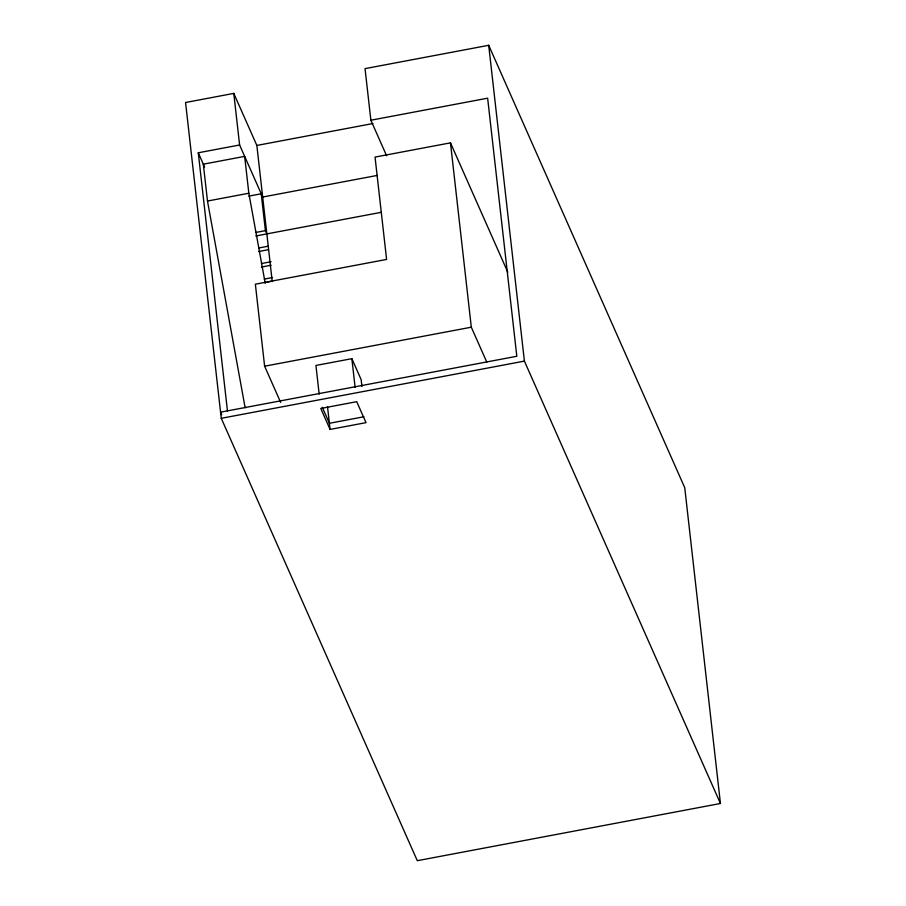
<?xml version="1.0" encoding="UTF-8"?>
<svg xmlns="http://www.w3.org/2000/svg" width="906" height="906" viewBox="0 0 906 906"><rect width="100%" height="100%" fill="white"/><g stroke="black" fill="none" stroke-linecap="round" stroke-linejoin="round"><path stroke-width="1.36" d="M272.23 281.562L256.851 145.447L233.782 93.397L185.56 102.503L221.257 418.312L417.292 860.7L720.44 803.497L684.743 487.688L488.708 45.3L365.039 68.63L370.871 120.226L386.613 155.764M227.451 410.871L198.278 152.786L239.614 144.994L262.683 197.032L377.349 175.402M370.871 120.226L487.643 98.188L516.816 356.273L220.566 412.173L221.71 414.755M256.851 145.447L372.898 123.544M507.802 272.208L450.475 142.854L375.039 157.089L386.602 259.433L255.356 284.19L264.62 366.205L280.667 402.423M207.485 201.041L248.833 193.238L244.665 156.376L203.318 164.179L207.485 201.041L245.152 407.813M248.833 196.126L261.234 193.782L265.401 230.645L266.851 233.907M255.764 232.468L265.401 230.645M255.82 235.979L381.517 212.264M258.595 248.018L268.233 246.194M258.652 251.528L268.301 249.705M261.426 263.555L271.064 261.732M261.483 267.066L271.132 265.243M264.258 279.093L272.525 277.542M267.066 282.094L272.581 281.053M264.62 366.205L471.313 327.202L486.794 362.14M361.924 386.454L361.154 379.637L351.868 358.674L315.934 365.458L319.172 394.133M221.257 418.312L524.404 361.109L720.44 803.497M363.94 416.76L329.388 423.283L322.287 407.258M330.078 429.421L366.013 422.649L356.726 401.686L320.792 408.47L330.078 429.421L327.53 406.896M198.278 152.786L204.575 166.998M248.833 193.238L265.254 283.442M488.708 45.3L524.404 361.109M450.475 142.854L471.313 327.202M351.868 358.674L355.107 387.349M233.782 93.397L239.614 144.994"/></g></svg>
